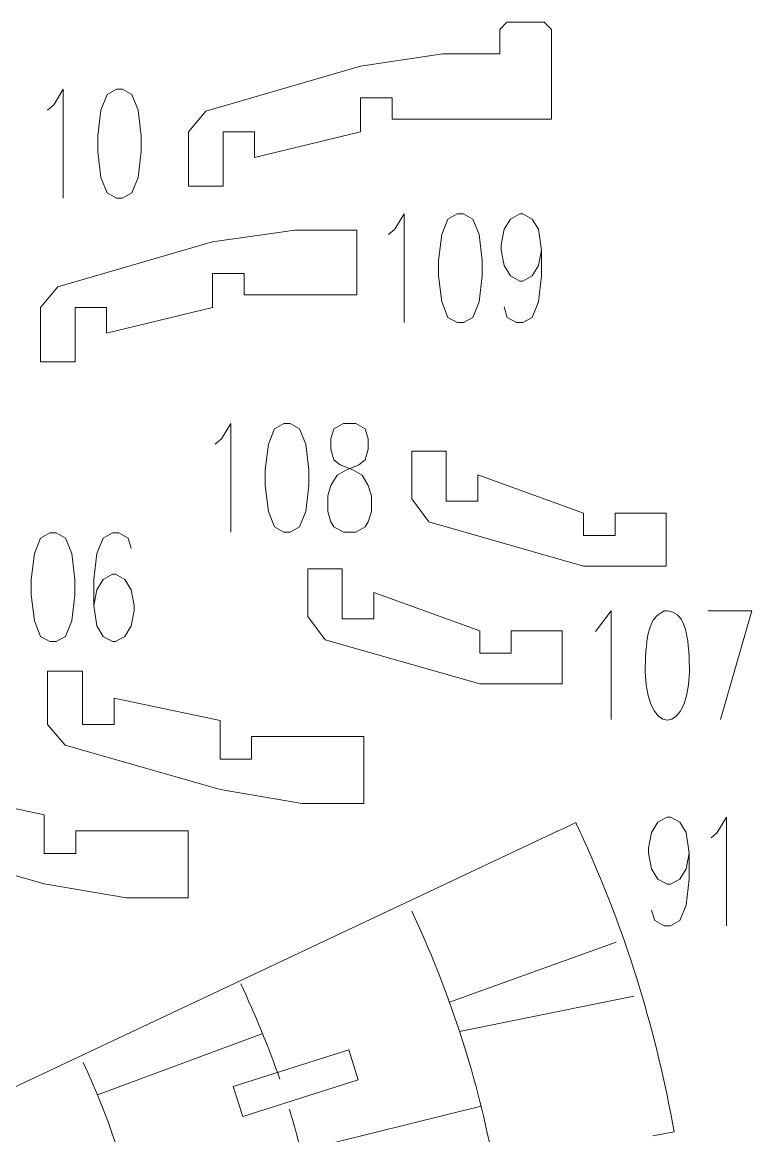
# Model space of a CAD drawing. Header units: millimetres. Extents: x -182 to 179, y -139 to 136.
# Drawn here: x 102.7 to 179.1, y 16 to 132.7 of the extents above; entities that cross this region are included whole.
import ezdxf

# ---------------------------------------------------------------- set-up
doc = ezdxf.new("R2010")
doc.units = ezdxf.units.MM
doc.header["$MEASUREMENT"] = 0
doc.layers.add('Layer 1', color=7, linetype='Continuous')

msp = doc.modelspace()

# ---------------------------------------------------------------- linework, layer by layer
at = {"layer": 'Layer 1', "lineweight": 9}
for points, knots in [([(127.0216, 119.8741), (127.0216, 119.8741), (127.0216, 121.2255), (127.0216, 121.2255), (127.0216, 121.2255), (127.0216, 121.2255), (123.7196, 121.2255), (123.7196, 121.2255), (123.7196, 121.2255), (123.7196, 121.2255), (123.7196, 117.5428), (123.7196, 117.5428), (123.7196, 117.5428), (123.7196, 117.5428), (123.7196, 115.5383), (123.7196, 115.5383), (123.7196, 115.5383), (123.7196, 115.5383), (120.0759, 115.5383), (120.0759, 115.5383), (120.0759, 115.5383), (120.0759, 115.5383), (120.0759, 121.2255), (120.0759, 121.2255), (120.0759, 121.2255), (120.0759, 121.2255), (121.9094, 123.3878), (121.9094, 123.3878), (121.9094, 123.3878), (121.9094, 123.3878), (138.1212, 128.1169), (138.1212, 128.1169), (138.1212, 128.1169), (138.1212, 128.1169), (146.7576, 129.4159), (146.7576, 129.4159), (146.7576, 129.4159), (146.7576, 129.4159), (152.7058, 129.4159), (152.7058, 129.4159), (152.7058, 129.4159), (152.7058, 129.4159), (152.7058, 131.9559), (152.7058, 131.9559), (152.7058, 131.9559), (152.7058, 131.9559), (153.4678, 132.7179), (153.4678, 132.7179), (153.4678, 132.7179), (153.4678, 132.7179), (157.3621, 132.7179), (157.3621, 132.7179), (157.3621, 132.7179), (157.3621, 132.7179), (158.1241, 131.9559), (158.1241, 131.9559), (158.1241, 131.9559), (158.1241, 131.9559), (158.1241, 127.1073), (158.1241, 127.1073)], [0, 0, 0, 0, 0.0625, 0.0625, 0.0625, 0.0625, 0.125, 0.125, 0.125, 0.125, 0.1875, 0.1875, 0.1875, 0.1875, 0.25, 0.25, 0.25, 0.25, 0.3125, 0.3125, 0.3125, 0.3125, 0.375, 0.375, 0.375, 0.375, 0.4375, 0.4375, 0.4375, 0.4375, 0.5, 0.5, 0.5, 0.5, 0.5625, 0.5625, 0.5625, 0.5625, 0.625, 0.625, 0.625, 0.625, 0.6875, 0.6875, 0.6875, 0.6875, 0.75, 0.75, 0.75, 0.75, 0.8125, 0.8125, 0.8125, 0.8125, 0.875, 0.875, 0.875, 0.875, 1, 1, 1, 1]), ([(158.1241, 126.5451), (158.1241, 126.5451), (158.1241, 123.8717), (158.1241, 123.8717), (158.1241, 123.8717), (158.1241, 123.8717), (158.1241, 122.5434), (158.1241, 122.5434), (158.1241, 122.5434), (158.1241, 122.5434), (141.4231, 122.5434), (141.4231, 122.5434), (141.4231, 122.5434), (141.4231, 122.5434), (141.4231, 124.8002), (141.4231, 124.8002), (141.4231, 124.8002), (141.4231, 124.8002), (138.1212, 124.8002), (138.1212, 124.8002), (138.1212, 124.8002), (138.1212, 124.8002), (138.1212, 121.2255), (138.1212, 121.2255), (138.1212, 121.2255), (138.1212, 121.2255), (127.0216, 118.5227), (127.0216, 118.5227), (127.0216, 118.5227), (127.0216, 118.5227), (127.0216, 119.3119), (127.0216, 119.3119)], [0, 0, 0, 0, 0.11111111, 0.11111111, 0.11111111, 0.11111111, 0.22222222, 0.22222222, 0.22222222, 0.22222222, 0.33333333, 0.33333333, 0.33333333, 0.33333333, 0.44444444, 0.44444444, 0.44444444, 0.44444444, 0.55555556, 0.55555556, 0.55555556, 0.55555556, 0.66666667, 0.66666667, 0.66666667, 0.66666667, 0.77777778, 0.77777778, 0.77777778, 0.77777778, 1, 1, 1, 1]), ([(137.7189, 109.2706), (137.7189, 109.2706), (137.7189, 110.9182), (137.7189, 110.9182), (137.7189, 110.9182), (137.7189, 110.9182), (131.2419, 110.9182), (131.2419, 110.9182), (131.2419, 110.9182), (131.2419, 110.9182), (122.6054, 109.6976), (122.6054, 109.6976), (122.6054, 109.6976), (122.6054, 109.6976), (106.3937, 104.9685), (106.3937, 104.9685), (106.3937, 104.9685), (106.3937, 104.9685), (104.5601, 102.8061), (104.5601, 102.8061), (104.5601, 102.8061), (104.5601, 102.8061), (104.5601, 97.119), (104.5601, 97.119), (104.5601, 97.119), (104.5601, 97.119), (108.2038, 97.119), (108.2038, 97.119), (108.2038, 97.119), (108.2038, 97.119), (108.2038, 101.5861), (108.2038, 101.5861), (108.2038, 101.5861), (108.2038, 101.5861), (108.2038, 102.8061), (108.2038, 102.8061), (108.2038, 102.8061), (108.2038, 102.8061), (111.5058, 102.8061), (111.5058, 102.8061), (111.5058, 102.8061), (111.5058, 102.8061), (111.5058, 102.3241), (111.5058, 102.3241)], [0, 0, 0, 0, 0.08333333, 0.08333333, 0.08333333, 0.08333333, 0.16666667, 0.16666667, 0.16666667, 0.16666667, 0.25, 0.25, 0.25, 0.25, 0.33333333, 0.33333333, 0.33333333, 0.33333333, 0.41666667, 0.41666667, 0.41666667, 0.41666667, 0.5, 0.5, 0.5, 0.5, 0.58333333, 0.58333333, 0.58333333, 0.58333333, 0.66666667, 0.66666667, 0.66666667, 0.66666667, 0.75, 0.75, 0.75, 0.75, 0.83333333, 0.83333333, 0.83333333, 0.83333333, 1, 1, 1, 1]), ([(111.5058, 101.7619), (111.5058, 101.7619), (111.5058, 100.1034), (111.5058, 100.1034), (111.5058, 100.1034), (111.5058, 100.1034), (122.6054, 102.8061), (122.6054, 102.8061), (122.6054, 102.8061), (122.6054, 102.8061), (122.6054, 106.3809), (122.6054, 106.3809), (122.6054, 106.3809), (122.6054, 106.3809), (125.9074, 106.3809), (125.9074, 106.3809), (125.9074, 106.3809), (125.9074, 106.3809), (125.9074, 104.1241), (125.9074, 104.1241), (125.9074, 104.1241), (125.9074, 104.1241), (137.7189, 104.1241), (137.7189, 104.1241), (137.7189, 104.1241), (137.7189, 104.1241), (137.7189, 108.7084), (137.7189, 108.7084)], [0, 0, 0, 0, 0.125, 0.125, 0.125, 0.125, 0.25, 0.25, 0.25, 0.25, 0.375, 0.375, 0.375, 0.375, 0.5, 0.5, 0.5, 0.5, 0.625, 0.625, 0.625, 0.625, 0.75, 0.75, 0.75, 0.75, 1, 1, 1, 1]), ([(170.1598, 77.9891), (170.1598, 77.9891), (170.1598, 75.6787), (170.1598, 75.6787), (170.1598, 75.6787), (170.1598, 75.6787), (161.503, 75.6787), (161.503, 75.6787), (161.503, 75.6787), (161.503, 75.6787), (145.2892, 80.315), (145.2892, 80.315), (145.2892, 80.315), (145.2892, 80.315), (143.4901, 82.7521), (143.4901, 82.7521), (143.4901, 82.7521), (143.4901, 82.7521), (143.4901, 87.7405), (143.4901, 87.7405), (143.4901, 87.7405), (143.4901, 87.7405), (147.1014, 87.7405), (147.1014, 87.7405), (147.1014, 87.7405), (147.1014, 87.7405), (147.1014, 84.1571), (147.1014, 84.1571), (147.1014, 84.1571), (147.1014, 84.1571), (147.1014, 82.5047), (147.1014, 82.5047), (147.1014, 82.5047), (147.1014, 82.5047), (150.4033, 82.5047), (150.4033, 82.5047), (150.4033, 82.5047), (150.4033, 82.5047), (150.4033, 83.1738), (150.4033, 83.1738)], [0, 0, 0, 0, 0.09090909, 0.09090909, 0.09090909, 0.09090909, 0.18181818, 0.18181818, 0.18181818, 0.18181818, 0.27272727, 0.27272727, 0.27272727, 0.27272727, 0.36363636, 0.36363636, 0.36363636, 0.36363636, 0.45454545, 0.45454545, 0.45454545, 0.45454545, 0.54545455, 0.54545455, 0.54545455, 0.54545455, 0.63636364, 0.63636364, 0.63636364, 0.63636364, 0.72727273, 0.72727273, 0.72727273, 0.72727273, 0.81818182, 0.81818182, 0.81818182, 0.81818182, 1, 1, 1, 1]), ([(150.4033, 83.736), (150.4033, 83.736), (150.4033, 85.2657), (150.4033, 85.2657), (150.4033, 85.2657), (150.4033, 85.2657), (161.503, 81.2373), (161.503, 81.2373), (161.503, 81.2373), (161.503, 81.2373), (161.503, 78.9039), (161.503, 78.9039), (161.503, 78.9039), (161.503, 78.9039), (164.8049, 78.9039), (164.8049, 78.9039), (164.8049, 78.9039), (164.8049, 78.9039), (164.8049, 81.2373), (164.8049, 81.2373), (164.8049, 81.2373), (164.8049, 81.2373), (170.1598, 81.2373), (170.1598, 81.2373), (170.1598, 81.2373), (170.1598, 81.2373), (170.1598, 78.5513), (170.1598, 78.5513)], [0, 0, 0, 0, 0.125, 0.125, 0.125, 0.125, 0.25, 0.25, 0.25, 0.25, 0.375, 0.375, 0.375, 0.375, 0.5, 0.5, 0.5, 0.5, 0.625, 0.625, 0.625, 0.625, 0.75, 0.75, 0.75, 0.75, 1, 1, 1, 1]), ([(139.5117, 70.9747), (139.5117, 70.9747), (139.5117, 70.1564), (139.5117, 70.1564), (139.5117, 70.1564), (139.5117, 70.1564), (136.2097, 70.1564), (136.2097, 70.1564), (136.2097, 70.1564), (136.2097, 70.1564), (136.2097, 72.4932), (136.2097, 72.4932), (136.2097, 72.4932), (136.2097, 72.4932), (136.2097, 75.3922), (136.2097, 75.3922), (136.2097, 75.3922), (136.2097, 75.3922), (132.5984, 75.3922), (132.5984, 75.3922), (132.5984, 75.3922), (132.5984, 75.3922), (132.5984, 70.4038), (132.5984, 70.4038), (132.5984, 70.4038), (132.5984, 70.4038), (134.3974, 67.9666), (134.3974, 67.9666), (134.3974, 67.9666), (134.3974, 67.9666), (150.6114, 63.3302), (150.6114, 63.3302), (150.6114, 63.3302), (150.6114, 63.3302), (150.6114, 63.3518), (150.6114, 63.3518), (150.6114, 63.3518), (150.6114, 63.3518), (153.9134, 63.3518), (153.9134, 63.3518), (153.9134, 63.3518), (153.9134, 63.3518), (153.9134, 63.3302), (153.9134, 63.3302), (153.9134, 63.3302), (153.9134, 63.3302), (159.2682, 63.3302), (159.2682, 63.3302), (159.2682, 63.3302), (159.2682, 63.3302), (159.2682, 65.5044), (159.2682, 65.5044)], [0, 0, 0, 0, 0.07142857, 0.07142857, 0.07142857, 0.07142857, 0.14285714, 0.14285714, 0.14285714, 0.14285714, 0.21428571, 0.21428571, 0.21428571, 0.21428571, 0.28571429, 0.28571429, 0.28571429, 0.28571429, 0.35714286, 0.35714286, 0.35714286, 0.35714286, 0.42857143, 0.42857143, 0.42857143, 0.42857143, 0.5, 0.5, 0.5, 0.5, 0.57142857, 0.57142857, 0.57142857, 0.57142857, 0.64285714, 0.64285714, 0.64285714, 0.64285714, 0.71428571, 0.71428571, 0.71428571, 0.71428571, 0.78571429, 0.78571429, 0.78571429, 0.78571429, 0.85714286, 0.85714286, 0.85714286, 0.85714286, 1, 1, 1, 1]), ([(159.2682, 66.0666), (159.2682, 66.0666), (159.2682, 68.8888), (159.2682, 68.8888), (159.2682, 68.8888), (159.2682, 68.8888), (153.9134, 68.8888), (153.9134, 68.8888), (153.9134, 68.8888), (153.9134, 68.8888), (153.9134, 66.5548), (153.9134, 66.5548), (153.9134, 66.5548), (153.9134, 66.5548), (150.6114, 66.5548), (150.6114, 66.5548), (150.6114, 66.5548), (150.6114, 66.5548), (150.6114, 68.8888), (150.6114, 68.8888), (150.6114, 68.8888), (150.6114, 68.8888), (139.5117, 72.9174), (139.5117, 72.9174), (139.5117, 72.9174), (139.5117, 72.9174), (139.5117, 71.5369), (139.5117, 71.5369)], [0, 0, 0, 0, 0.125, 0.125, 0.125, 0.125, 0.25, 0.25, 0.25, 0.25, 0.375, 0.375, 0.375, 0.375, 0.5, 0.5, 0.5, 0.5, 0.625, 0.625, 0.625, 0.625, 0.75, 0.75, 0.75, 0.75, 1, 1, 1, 1]), ([(112.2886, 59.7408), (112.2886, 59.7408), (112.2886, 59.0633), (112.2886, 59.0633), (112.2886, 59.0633), (112.2886, 59.0633), (108.9867, 59.0633), (108.9867, 59.0633), (108.9867, 59.0633), (108.9867, 59.0633), (108.9867, 61.1897), (108.9867, 61.1897), (108.9867, 61.1897), (108.9867, 61.1897), (108.9867, 64.6583), (108.9867, 64.6583), (108.9867, 64.6583), (108.9867, 64.6583), (105.3196, 64.6583), (105.3196, 64.6583), (105.3196, 64.6583), (105.3196, 64.6583), (105.3196, 59.0633), (105.3196, 59.0633), (105.3196, 59.0633), (105.3196, 59.0633), (107.1532, 56.9098), (107.1532, 56.9098), (107.1532, 56.9098), (107.1532, 56.9098), (123.3883, 52.2569), (123.3883, 52.2569), (123.3883, 52.2569), (123.3883, 52.2569), (132.0021, 50.7827), (132.0021, 50.7827), (132.0021, 50.7827), (132.0021, 50.7827), (138.4791, 50.7827), (138.4791, 50.7827), (138.4791, 50.7827), (138.4791, 50.7827), (138.4791, 53.5994), (138.4791, 53.5994)], [0, 0, 0, 0, 0.08333333, 0.08333333, 0.08333333, 0.08333333, 0.16666667, 0.16666667, 0.16666667, 0.16666667, 0.25, 0.25, 0.25, 0.25, 0.33333333, 0.33333333, 0.33333333, 0.33333333, 0.41666667, 0.41666667, 0.41666667, 0.41666667, 0.5, 0.5, 0.5, 0.5, 0.58333333, 0.58333333, 0.58333333, 0.58333333, 0.66666667, 0.66666667, 0.66666667, 0.66666667, 0.75, 0.75, 0.75, 0.75, 0.83333333, 0.83333333, 0.83333333, 0.83333333, 1, 1, 1, 1]), ([(138.4791, 54.1616), (138.4791, 54.1616), (138.4791, 57.8154), (138.4791, 57.8154), (138.4791, 57.8154), (138.4791, 57.8154), (126.6902, 57.8154), (126.6902, 57.8154), (126.6902, 57.8154), (126.6902, 57.8154), (126.6902, 55.4332), (126.6902, 55.4332), (126.6902, 55.4332), (126.6902, 55.4332), (123.3883, 55.4332), (123.3883, 55.4332), (123.3883, 55.4332), (123.3883, 55.4332), (123.3883, 59.4824), (123.3883, 59.4824), (123.3883, 59.4824), (123.3883, 59.4824), (112.2886, 61.844), (112.2886, 61.844), (112.2886, 61.844), (112.2886, 61.844), (112.2886, 60.303), (112.2886, 60.303)], [0, 0, 0, 0, 0.125, 0.125, 0.125, 0.125, 0.25, 0.25, 0.25, 0.25, 0.375, 0.375, 0.375, 0.375, 0.5, 0.5, 0.5, 0.5, 0.625, 0.625, 0.625, 0.625, 0.75, 0.75, 0.75, 0.75, 1, 1, 1, 1]), ([(120.0571, 44.0914), (120.0571, 44.0914), (120.0571, 40.907), (120.0571, 40.907), (120.0571, 40.907), (120.0571, 40.907), (113.5801, 40.907), (113.5801, 40.907), (113.5801, 40.907), (113.5801, 40.907), (104.9663, 42.3812), (104.9663, 42.3812), (104.9663, 42.3812), (104.9663, 42.3812), (88.7312, 47.0342), (88.7312, 47.0342), (88.7312, 47.0342), (88.7312, 47.0342), (86.8976, 49.1876), (86.8976, 49.1876), (86.8976, 49.1876), (86.8976, 49.1876), (86.8976, 54.7826), (86.8976, 54.7826), (86.8976, 54.7826), (86.8976, 54.7826), (90.5647, 54.7826), (90.5647, 54.7826), (90.5647, 54.7826), (90.5647, 54.7826), (90.5647, 49.1876), (90.5647, 49.1876), (90.5647, 49.1876), (90.5647, 49.1876), (93.8666, 49.1876), (93.8666, 49.1876), (93.8666, 49.1876), (93.8666, 49.1876), (93.8666, 49.9288), (93.8666, 49.9288)], [0, 0, 0, 0, 0.09090909, 0.09090909, 0.09090909, 0.09090909, 0.18181818, 0.18181818, 0.18181818, 0.18181818, 0.27272727, 0.27272727, 0.27272727, 0.27272727, 0.36363636, 0.36363636, 0.36363636, 0.36363636, 0.45454545, 0.45454545, 0.45454545, 0.45454545, 0.54545455, 0.54545455, 0.54545455, 0.54545455, 0.63636364, 0.63636364, 0.63636364, 0.63636364, 0.72727273, 0.72727273, 0.72727273, 0.72727273, 0.81818182, 0.81818182, 0.81818182, 0.81818182, 1, 1, 1, 1]), ([(93.8666, 50.491), (93.8666, 50.491), (93.8666, 51.9683), (93.8666, 51.9683), (93.8666, 51.9683), (93.8666, 51.9683), (104.9663, 49.6067), (104.9663, 49.6067), (104.9663, 49.6067), (104.9663, 49.6067), (104.9663, 45.5576), (104.9663, 45.5576), (104.9663, 45.5576), (104.9663, 45.5576), (108.2682, 45.5576), (108.2682, 45.5576), (108.2682, 45.5576), (108.2682, 45.5576), (108.2682, 47.9397), (108.2682, 47.9397), (108.2682, 47.9397), (108.2682, 47.9397), (120.0571, 47.9397), (120.0571, 47.9397), (120.0571, 47.9397), (120.0571, 47.9397), (120.0571, 44.6536), (120.0571, 44.6536)], [0, 0, 0, 0, 0.125, 0.125, 0.125, 0.125, 0.25, 0.25, 0.25, 0.25, 0.375, 0.375, 0.375, 0.375, 0.5, 0.5, 0.5, 0.5, 0.625, 0.625, 0.625, 0.625, 0.75, 0.75, 0.75, 0.75, 1, 1, 1, 1]), ([(169.3062, 16.0509), (169.3062, 16.0509), (170.9847, 16.3465), (170.9847, 16.3465), (170.9847, 16.3465), (169.1832, 26.641), (166.1547, 36.5731), (161.91, 46.1161), (161.91, 46.1161), (161.5164, 46.9972), (161.0968, 47.9119), (160.6858, 48.7851), (160.6858, 48.7851), (160.6858, 48.7851), (159.4156, 48.1862), (159.4156, 48.1862)], [0, 0, 0, 0, 0.2, 0.2, 0.2, 0.2, 0.4, 0.4, 0.4, 0.4, 0.6, 0.6, 0.6, 0.6, 1, 1, 1, 1]), ([(137.8812, 21.8052), (137.8812, 21.8052), (125.7767, 17.9621), (125.7767, 17.9621), (125.7767, 17.9621), (125.7767, 17.9621), (124.7775, 21.1093), (124.7775, 21.1093), (124.7775, 21.1093), (124.7775, 21.1093), (136.882, 24.9524), (136.882, 24.9524), (136.882, 24.9524), (136.882, 24.9524), (137.8812, 21.8052), (137.8812, 21.8052)], [0, 0, 0, 0, 0.2, 0.2, 0.2, 0.2, 0.4, 0.4, 0.4, 0.4, 0.6, 0.6, 0.6, 0.6, 1, 1, 1, 1])]:
    msp.add_open_spline(points, degree=3, knots=knots, dxfattribs=at)
at = {"layer": 'Layer 1', "color": 1, "lineweight": 9}
for points in [[(158.1241, 126.5451), (158.1241, 126.5451), (158.1241, 127.1073), (158.1241, 127.1073)], [(127.0216, 119.3119), (127.0216, 119.3119), (127.0216, 119.8741), (127.0216, 119.8741)], [(137.7189, 108.7084), (137.7189, 108.7084), (137.7189, 109.2706), (137.7189, 109.2706)], [(111.5058, 101.7619), (111.5058, 101.7619), (111.5058, 102.3241), (111.5058, 102.3241)], [(150.4033, 83.1738), (150.4033, 83.1738), (150.4033, 83.736), (150.4033, 83.736)], [(170.1598, 77.9891), (170.1598, 77.9891), (170.1598, 78.5513), (170.1598, 78.5513)], [(139.5117, 70.9747), (139.5117, 70.9747), (139.5117, 71.5369), (139.5117, 71.5369)], [(159.2682, 65.5044), (159.2682, 65.5044), (159.2682, 66.0666), (159.2682, 66.0666)], [(112.2886, 59.7408), (112.2886, 59.7408), (112.2886, 60.303), (112.2886, 60.303)], [(138.4791, 53.5994), (138.4791, 53.5994), (138.4791, 54.1616), (138.4791, 54.1616)], [(158.907, 47.9465), (158.907, 47.9465), (159.4156, 48.1863), (159.4156, 48.1863)], [(120.0571, 44.0914), (120.0571, 44.0914), (120.0571, 44.6536), (120.0571, 44.6536)], [(142.8497, 40.376), (142.8497, 40.376), (143.3583, 40.6158), (143.3583, 40.6158)], [(143.4967, 39.4881), (147.3241, 31.3297), (150.1747, 22.6831), (151.9336, 13.7284)], [(125.5745, 31.8658), (127.02, 28.7949), (128.5458, 25.119), (129.6466, 21.8941)], [(109.0558, 23.6197), (111.6465, 18.1429), (113.5679, 12.3293), (114.7395, 6.3055)], [(130.6567, 18.7504), (131.5299, 15.8547), (132.262, 12.9077), (132.8466, 9.9192)], [(168.7525, 15.9535), (168.7525, 15.9535), (169.3063, 16.0509), (169.3063, 16.0509)]]:
    msp.add_open_spline(points, degree=3, dxfattribs=at)
for points, knots in [([(105.3208, 123.5052), (105.3208, 123.5052), (105.9787, 124.0589), (105.9787, 124.0589), (105.9787, 124.0589), (105.9787, 124.0589), (106.9606, 125.6874), (106.9606, 125.6874), (106.9606, 125.6874), (106.9606, 125.6874), (106.9606, 114.2879), (106.9606, 114.2879)], [0, 0, 0, 0, 0.25, 0.25, 0.25, 0.25, 0.5, 0.5, 0.5, 0.5, 1, 1, 1, 1]), ([(112.5284, 125.6874), (112.5284, 125.6874), (111.5464, 125.1337), (111.5464, 125.1337), (111.5464, 125.1337), (111.5464, 125.1337), (110.8885, 123.5052), (110.8885, 123.5052), (110.8885, 123.5052), (110.8885, 123.5052), (110.5645, 120.8019), (110.5645, 120.8019), (110.5645, 120.8019), (110.5645, 120.8019), (110.5645, 119.1733), (110.5645, 119.1733), (110.5645, 119.1733), (110.5645, 119.1733), (110.8885, 116.4537), (110.8885, 116.4537), (110.8885, 116.4537), (110.8885, 116.4537), (111.5464, 114.8253), (111.5464, 114.8253), (111.5464, 114.8253), (111.5464, 114.8253), (112.5284, 114.2879), (112.5284, 114.2879), (112.5284, 114.2879), (112.5284, 114.2879), (113.1765, 114.2879), (113.1765, 114.2879), (113.1765, 114.2879), (113.1765, 114.2879), (114.1585, 114.8253), (114.1585, 114.8253), (114.1585, 114.8253), (114.1585, 114.8253), (114.8164, 116.4537), (114.8164, 116.4537), (114.8164, 116.4537), (114.8164, 116.4537), (115.1404, 119.1733), (115.1404, 119.1733), (115.1404, 119.1733), (115.1404, 119.1733), (115.1404, 120.8019), (115.1404, 120.8019), (115.1404, 120.8019), (115.1404, 120.8019), (114.8164, 123.5052), (114.8164, 123.5052), (114.8164, 123.5052), (114.8164, 123.5052), (114.1585, 125.1337), (114.1585, 125.1337), (114.1585, 125.1337), (114.1585, 125.1337), (113.1765, 125.6874), (113.1765, 125.6874), (113.1765, 125.6874), (113.1765, 125.6874), (112.5284, 125.6874), (112.5284, 125.6874)], [0, 0, 0, 0, 0.05882353, 0.05882353, 0.05882353, 0.05882353, 0.11764706, 0.11764706, 0.11764706, 0.11764706, 0.17647059, 0.17647059, 0.17647059, 0.17647059, 0.23529412, 0.23529412, 0.23529412, 0.23529412, 0.29411765, 0.29411765, 0.29411765, 0.29411765, 0.35294118, 0.35294118, 0.35294118, 0.35294118, 0.41176471, 0.41176471, 0.41176471, 0.41176471, 0.47058824, 0.47058824, 0.47058824, 0.47058824, 0.52941176, 0.52941176, 0.52941176, 0.52941176, 0.58823529, 0.58823529, 0.58823529, 0.58823529, 0.64705882, 0.64705882, 0.64705882, 0.64705882, 0.70588235, 0.70588235, 0.70588235, 0.70588235, 0.76470588, 0.76470588, 0.76470588, 0.76470588, 0.82352941, 0.82352941, 0.82352941, 0.82352941, 0.88235294, 0.88235294, 0.88235294, 0.88235294, 1, 1, 1, 1]), ([(141.0616, 110.4524), (141.0616, 110.4524), (141.7195, 111.006), (141.7195, 111.006), (141.7195, 111.006), (141.7195, 111.006), (142.7015, 112.6345), (142.7015, 112.6345), (142.7015, 112.6345), (142.7015, 112.6345), (142.7015, 101.2351), (142.7015, 101.2351)], [0, 0, 0, 0, 0.25, 0.25, 0.25, 0.25, 0.5, 0.5, 0.5, 0.5, 1, 1, 1, 1]), ([(148.2594, 112.6345), (148.2594, 112.6345), (147.2774, 112.0809), (147.2774, 112.0809), (147.2774, 112.0809), (147.2774, 112.0809), (146.6293, 110.4524), (146.6293, 110.4524), (146.6293, 110.4524), (146.6293, 110.4524), (146.2955, 107.749), (146.2955, 107.749), (146.2955, 107.749), (146.2955, 107.749), (146.2955, 106.1206), (146.2955, 106.1206), (146.2955, 106.1206), (146.2955, 106.1206), (146.6293, 103.401), (146.6293, 103.401), (146.6293, 103.401), (146.6293, 103.401), (147.2774, 101.7725), (147.2774, 101.7725), (147.2774, 101.7725), (147.2774, 101.7725), (148.2594, 101.2351), (148.2594, 101.2351), (148.2594, 101.2351), (148.2594, 101.2351), (148.9173, 101.2351), (148.9173, 101.2351), (148.9173, 101.2351), (148.9173, 101.2351), (149.8993, 101.7725), (149.8993, 101.7725), (149.8993, 101.7725), (149.8993, 101.7725), (150.5572, 103.401), (150.5572, 103.401), (150.5572, 103.401), (150.5572, 103.401), (150.8812, 106.1206), (150.8812, 106.1206), (150.8812, 106.1206), (150.8812, 106.1206), (150.8812, 107.749), (150.8812, 107.749), (150.8812, 107.749), (150.8812, 107.749), (150.5572, 110.4524), (150.5572, 110.4524), (150.5572, 110.4524), (150.5572, 110.4524), (149.8993, 112.0809), (149.8993, 112.0809), (149.8993, 112.0809), (149.8993, 112.0809), (148.9173, 112.6345), (148.9173, 112.6345), (148.9173, 112.6345), (148.9173, 112.6345), (148.2594, 112.6345), (148.2594, 112.6345)], [0, 0, 0, 0, 0.05882353, 0.05882353, 0.05882353, 0.05882353, 0.11764706, 0.11764706, 0.11764706, 0.11764706, 0.17647059, 0.17647059, 0.17647059, 0.17647059, 0.23529412, 0.23529412, 0.23529412, 0.23529412, 0.29411765, 0.29411765, 0.29411765, 0.29411765, 0.35294118, 0.35294118, 0.35294118, 0.35294118, 0.41176471, 0.41176471, 0.41176471, 0.41176471, 0.47058824, 0.47058824, 0.47058824, 0.47058824, 0.52941176, 0.52941176, 0.52941176, 0.52941176, 0.58823529, 0.58823529, 0.58823529, 0.58823529, 0.64705882, 0.64705882, 0.64705882, 0.64705882, 0.70588235, 0.70588235, 0.70588235, 0.70588235, 0.76470588, 0.76470588, 0.76470588, 0.76470588, 0.82352941, 0.82352941, 0.82352941, 0.82352941, 0.88235294, 0.88235294, 0.88235294, 0.88235294, 1, 1, 1, 1]), ([(157.0971, 108.8239), (157.0971, 108.8239), (156.773, 107.1954), (156.773, 107.1954), (156.773, 107.1954), (156.773, 107.1954), (156.1151, 106.1206), (156.1151, 106.1206), (156.1151, 106.1206), (156.1151, 106.1206), (155.1332, 105.5669), (155.1332, 105.5669), (155.1332, 105.5669), (155.1332, 105.5669), (154.8091, 105.5669), (154.8091, 105.5669), (154.8091, 105.5669), (154.8091, 105.5669), (153.8271, 106.1206), (153.8271, 106.1206), (153.8271, 106.1206), (153.8271, 106.1206), (153.1693, 107.1954), (153.1693, 107.1954), (153.1693, 107.1954), (153.1693, 107.1954), (152.8452, 108.8239), (152.8452, 108.8239), (152.8452, 108.8239), (152.8452, 108.8239), (152.8452, 109.3775), (152.8452, 109.3775), (152.8452, 109.3775), (152.8452, 109.3775), (153.1693, 111.006), (153.1693, 111.006), (153.1693, 111.006), (153.1693, 111.006), (153.8271, 112.0809), (153.8271, 112.0809), (153.8271, 112.0809), (153.8271, 112.0809), (154.8091, 112.6345), (154.8091, 112.6345), (154.8091, 112.6345), (154.8091, 112.6345), (155.1332, 112.6345), (155.1332, 112.6345), (155.1332, 112.6345), (155.1332, 112.6345), (156.1151, 112.0809), (156.1151, 112.0809), (156.1151, 112.0809), (156.1151, 112.0809), (156.773, 111.006), (156.773, 111.006), (156.773, 111.006), (156.773, 111.006), (157.0971, 108.8239), (157.0971, 108.8239), (157.0971, 108.8239), (157.0971, 108.8239), (157.0971, 106.1206), (157.0971, 106.1206), (157.0971, 106.1206), (157.0971, 106.1206), (156.773, 103.401), (156.773, 103.401), (156.773, 103.401), (156.773, 103.401), (156.1151, 101.7725), (156.1151, 101.7725), (156.1151, 101.7725), (156.1151, 101.7725), (155.1332, 101.2351), (155.1332, 101.2351), (155.1332, 101.2351), (155.1332, 101.2351), (154.4851, 101.2351), (154.4851, 101.2351), (154.4851, 101.2351), (154.4851, 101.2351), (153.5031, 101.7725), (153.5031, 101.7725), (153.5031, 101.7725), (153.5031, 101.7725), (153.1693, 102.8636), (153.1693, 102.8636)], [0, 0, 0, 0, 0.04347826, 0.04347826, 0.04347826, 0.04347826, 0.08695652, 0.08695652, 0.08695652, 0.08695652, 0.13043478, 0.13043478, 0.13043478, 0.13043478, 0.17391304, 0.17391304, 0.17391304, 0.17391304, 0.2173913, 0.2173913, 0.2173913, 0.2173913, 0.26086957, 0.26086957, 0.26086957, 0.26086957, 0.30434783, 0.30434783, 0.30434783, 0.30434783, 0.34782609, 0.34782609, 0.34782609, 0.34782609, 0.39130435, 0.39130435, 0.39130435, 0.39130435, 0.43478261, 0.43478261, 0.43478261, 0.43478261, 0.47826087, 0.47826087, 0.47826087, 0.47826087, 0.52173913, 0.52173913, 0.52173913, 0.52173913, 0.56521739, 0.56521739, 0.56521739, 0.56521739, 0.60869565, 0.60869565, 0.60869565, 0.60869565, 0.65217391, 0.65217391, 0.65217391, 0.65217391, 0.69565217, 0.69565217, 0.69565217, 0.69565217, 0.73913043, 0.73913043, 0.73913043, 0.73913043, 0.7826087, 0.7826087, 0.7826087, 0.7826087, 0.82608696, 0.82608696, 0.82608696, 0.82608696, 0.86956522, 0.86956522, 0.86956522, 0.86956522, 0.91304348, 0.91304348, 0.91304348, 0.91304348, 1, 1, 1, 1]), ([(122.8937, 88.4715), (122.8937, 88.4715), (123.5516, 89.0252), (123.5516, 89.0252), (123.5516, 89.0252), (123.5516, 89.0252), (124.5336, 90.6537), (124.5336, 90.6537), (124.5336, 90.6537), (124.5336, 90.6537), (124.5336, 79.2542), (124.5336, 79.2542)], [0, 0, 0, 0, 0.25, 0.25, 0.25, 0.25, 0.5, 0.5, 0.5, 0.5, 1, 1, 1, 1]), ([(130.0915, 90.6537), (130.0915, 90.6537), (129.1095, 90.1), (129.1095, 90.1), (129.1095, 90.1), (129.1095, 90.1), (128.4614, 88.4715), (128.4614, 88.4715), (128.4614, 88.4715), (128.4614, 88.4715), (128.1276, 85.7682), (128.1276, 85.7682), (128.1276, 85.7682), (128.1276, 85.7682), (128.1276, 84.1397), (128.1276, 84.1397), (128.1276, 84.1397), (128.1276, 84.1397), (128.4614, 81.4201), (128.4614, 81.4201), (128.4614, 81.4201), (128.4614, 81.4201), (129.1095, 79.7916), (129.1095, 79.7916), (129.1095, 79.7916), (129.1095, 79.7916), (130.0915, 79.2542), (130.0915, 79.2542), (130.0915, 79.2542), (130.0915, 79.2542), (130.7494, 79.2542), (130.7494, 79.2542), (130.7494, 79.2542), (130.7494, 79.2542), (131.7314, 79.7916), (131.7314, 79.7916), (131.7314, 79.7916), (131.7314, 79.7916), (132.3893, 81.4201), (132.3893, 81.4201), (132.3893, 81.4201), (132.3893, 81.4201), (132.7133, 84.1397), (132.7133, 84.1397), (132.7133, 84.1397), (132.7133, 84.1397), (132.7133, 85.7682), (132.7133, 85.7682), (132.7133, 85.7682), (132.7133, 85.7682), (132.3893, 88.4715), (132.3893, 88.4715), (132.3893, 88.4715), (132.3893, 88.4715), (131.7314, 90.1), (131.7314, 90.1), (131.7314, 90.1), (131.7314, 90.1), (130.7494, 90.6537), (130.7494, 90.6537), (130.7494, 90.6537), (130.7494, 90.6537), (130.0915, 90.6537), (130.0915, 90.6537)], [0, 0, 0, 0, 0.05882353, 0.05882353, 0.05882353, 0.05882353, 0.11764706, 0.11764706, 0.11764706, 0.11764706, 0.17647059, 0.17647059, 0.17647059, 0.17647059, 0.23529412, 0.23529412, 0.23529412, 0.23529412, 0.29411765, 0.29411765, 0.29411765, 0.29411765, 0.35294118, 0.35294118, 0.35294118, 0.35294118, 0.41176471, 0.41176471, 0.41176471, 0.41176471, 0.47058824, 0.47058824, 0.47058824, 0.47058824, 0.52941176, 0.52941176, 0.52941176, 0.52941176, 0.58823529, 0.58823529, 0.58823529, 0.58823529, 0.64705882, 0.64705882, 0.64705882, 0.64705882, 0.70588235, 0.70588235, 0.70588235, 0.70588235, 0.76470588, 0.76470588, 0.76470588, 0.76470588, 0.82352941, 0.82352941, 0.82352941, 0.82352941, 0.88235294, 0.88235294, 0.88235294, 0.88235294, 1, 1, 1, 1]), ([(136.3172, 90.6537), (136.3172, 90.6537), (135.3352, 90.1), (135.3352, 90.1), (135.3352, 90.1), (135.3352, 90.1), (135.0014, 89.0252), (135.0014, 89.0252), (135.0014, 89.0252), (135.0014, 89.0252), (135.0014, 87.9341), (135.0014, 87.9341), (135.0014, 87.9341), (135.0014, 87.9341), (135.3352, 86.843), (135.3352, 86.843), (135.3352, 86.843), (135.3352, 86.843), (135.9833, 86.3056), (135.9833, 86.3056), (135.9833, 86.3056), (135.9833, 86.3056), (137.2991, 85.7682), (137.2991, 85.7682), (137.2991, 85.7682), (137.2991, 85.7682), (138.2811, 85.2145), (138.2811, 85.2145), (138.2811, 85.2145), (138.2811, 85.2145), (138.9292, 84.1397), (138.9292, 84.1397), (138.9292, 84.1397), (138.9292, 84.1397), (139.2631, 83.0486), (139.2631, 83.0486), (139.2631, 83.0486), (139.2631, 83.0486), (139.2631, 81.4201), (139.2631, 81.4201), (139.2631, 81.4201), (139.2631, 81.4201), (138.9292, 80.329), (138.9292, 80.329), (138.9292, 80.329), (138.9292, 80.329), (138.6051, 79.7916), (138.6051, 79.7916), (138.6051, 79.7916), (138.6051, 79.7916), (137.6232, 79.2542), (137.6232, 79.2542), (137.6232, 79.2542), (137.6232, 79.2542), (136.3172, 79.2542), (136.3172, 79.2542), (136.3172, 79.2542), (136.3172, 79.2542), (135.3352, 79.7916), (135.3352, 79.7916), (135.3352, 79.7916), (135.3352, 79.7916), (135.0014, 80.329), (135.0014, 80.329), (135.0014, 80.329), (135.0014, 80.329), (134.6773, 81.4201), (134.6773, 81.4201), (134.6773, 81.4201), (134.6773, 81.4201), (134.6773, 83.0486), (134.6773, 83.0486), (134.6773, 83.0486), (134.6773, 83.0486), (135.0014, 84.1397), (135.0014, 84.1397), (135.0014, 84.1397), (135.0014, 84.1397), (135.6592, 85.2145), (135.6592, 85.2145), (135.6592, 85.2145), (135.6592, 85.2145), (136.6412, 85.7682), (136.6412, 85.7682), (136.6412, 85.7682), (136.6412, 85.7682), (137.9472, 86.3056), (137.9472, 86.3056), (137.9472, 86.3056), (137.9472, 86.3056), (138.6051, 86.843), (138.6051, 86.843), (138.6051, 86.843), (138.6051, 86.843), (138.9292, 87.9341), (138.9292, 87.9341), (138.9292, 87.9341), (138.9292, 87.9341), (138.9292, 89.0252), (138.9292, 89.0252), (138.9292, 89.0252), (138.9292, 89.0252), (138.6051, 90.1), (138.6051, 90.1), (138.6051, 90.1), (138.6051, 90.1), (137.6232, 90.6537), (137.6232, 90.6537), (137.6232, 90.6537), (137.6232, 90.6537), (136.3172, 90.6537), (136.3172, 90.6537)], [0, 0, 0, 0, 0.03448276, 0.03448276, 0.03448276, 0.03448276, 0.06896552, 0.06896552, 0.06896552, 0.06896552, 0.10344828, 0.10344828, 0.10344828, 0.10344828, 0.13793103, 0.13793103, 0.13793103, 0.13793103, 0.17241379, 0.17241379, 0.17241379, 0.17241379, 0.20689655, 0.20689655, 0.20689655, 0.20689655, 0.24137931, 0.24137931, 0.24137931, 0.24137931, 0.27586207, 0.27586207, 0.27586207, 0.27586207, 0.31034483, 0.31034483, 0.31034483, 0.31034483, 0.34482759, 0.34482759, 0.34482759, 0.34482759, 0.37931034, 0.37931034, 0.37931034, 0.37931034, 0.4137931, 0.4137931, 0.4137931, 0.4137931, 0.44827586, 0.44827586, 0.44827586, 0.44827586, 0.48275862, 0.48275862, 0.48275862, 0.48275862, 0.51724138, 0.51724138, 0.51724138, 0.51724138, 0.55172414, 0.55172414, 0.55172414, 0.55172414, 0.5862069, 0.5862069, 0.5862069, 0.5862069, 0.62068966, 0.62068966, 0.62068966, 0.62068966, 0.65517241, 0.65517241, 0.65517241, 0.65517241, 0.68965517, 0.68965517, 0.68965517, 0.68965517, 0.72413793, 0.72413793, 0.72413793, 0.72413793, 0.75862069, 0.75862069, 0.75862069, 0.75862069, 0.79310345, 0.79310345, 0.79310345, 0.79310345, 0.82758621, 0.82758621, 0.82758621, 0.82758621, 0.86206897, 0.86206897, 0.86206897, 0.86206897, 0.89655172, 0.89655172, 0.89655172, 0.89655172, 0.93103448, 0.93103448, 0.93103448, 0.93103448, 1, 1, 1, 1]), ([(105.559, 79.1781), (105.559, 79.1781), (104.577, 78.6244), (104.577, 78.6244), (104.577, 78.6244), (104.577, 78.6244), (103.9289, 76.9959), (103.9289, 76.9959), (103.9289, 76.9959), (103.9289, 76.9959), (103.5951, 74.2926), (103.5951, 74.2926), (103.5951, 74.2926), (103.5951, 74.2926), (103.5951, 72.6641), (103.5951, 72.6641), (103.5951, 72.6641), (103.5951, 72.6641), (103.9289, 69.9445), (103.9289, 69.9445), (103.9289, 69.9445), (103.9289, 69.9445), (104.577, 68.316), (104.577, 68.316), (104.577, 68.316), (104.577, 68.316), (105.559, 67.7786), (105.559, 67.7786), (105.559, 67.7786), (105.559, 67.7786), (106.2169, 67.7786), (106.2169, 67.7786), (106.2169, 67.7786), (106.2169, 67.7786), (107.1989, 68.316), (107.1989, 68.316), (107.1989, 68.316), (107.1989, 68.316), (107.8568, 69.9445), (107.8568, 69.9445), (107.8568, 69.9445), (107.8568, 69.9445), (108.1808, 72.6641), (108.1808, 72.6641), (108.1808, 72.6641), (108.1808, 72.6641), (108.1808, 74.2926), (108.1808, 74.2926), (108.1808, 74.2926), (108.1808, 74.2926), (107.8568, 76.9959), (107.8568, 76.9959), (107.8568, 76.9959), (107.8568, 76.9959), (107.1989, 78.6244), (107.1989, 78.6244), (107.1989, 78.6244), (107.1989, 78.6244), (106.2169, 79.1781), (106.2169, 79.1781), (106.2169, 79.1781), (106.2169, 79.1781), (105.559, 79.1781), (105.559, 79.1781)], [0, 0, 0, 0, 0.05882353, 0.05882353, 0.05882353, 0.05882353, 0.11764706, 0.11764706, 0.11764706, 0.11764706, 0.17647059, 0.17647059, 0.17647059, 0.17647059, 0.23529412, 0.23529412, 0.23529412, 0.23529412, 0.29411765, 0.29411765, 0.29411765, 0.29411765, 0.35294118, 0.35294118, 0.35294118, 0.35294118, 0.41176471, 0.41176471, 0.41176471, 0.41176471, 0.47058824, 0.47058824, 0.47058824, 0.47058824, 0.52941176, 0.52941176, 0.52941176, 0.52941176, 0.58823529, 0.58823529, 0.58823529, 0.58823529, 0.64705882, 0.64705882, 0.64705882, 0.64705882, 0.70588235, 0.70588235, 0.70588235, 0.70588235, 0.76470588, 0.76470588, 0.76470588, 0.76470588, 0.82352941, 0.82352941, 0.82352941, 0.82352941, 0.88235294, 0.88235294, 0.88235294, 0.88235294, 1, 1, 1, 1]), ([(114.0726, 77.5496), (114.0726, 77.5496), (113.7486, 78.6244), (113.7486, 78.6244), (113.7486, 78.6244), (113.7486, 78.6244), (112.7666, 79.1781), (112.7666, 79.1781), (112.7666, 79.1781), (112.7666, 79.1781), (112.1087, 79.1781), (112.1087, 79.1781), (112.1087, 79.1781), (112.1087, 79.1781), (111.1267, 78.6244), (111.1267, 78.6244), (111.1267, 78.6244), (111.1267, 78.6244), (110.4689, 76.9959), (110.4689, 76.9959), (110.4689, 76.9959), (110.4689, 76.9959), (110.1448, 74.2926), (110.1448, 74.2926), (110.1448, 74.2926), (110.1448, 74.2926), (110.1448, 71.573), (110.1448, 71.573), (110.1448, 71.573), (110.1448, 71.573), (110.4689, 69.4071), (110.4689, 69.4071), (110.4689, 69.4071), (110.4689, 69.4071), (111.1267, 68.316), (111.1267, 68.316), (111.1267, 68.316), (111.1267, 68.316), (112.1087, 67.7786), (112.1087, 67.7786), (112.1087, 67.7786), (112.1087, 67.7786), (112.4328, 67.7786), (112.4328, 67.7786), (112.4328, 67.7786), (112.4328, 67.7786), (113.4147, 68.316), (113.4147, 68.316), (113.4147, 68.316), (113.4147, 68.316), (114.0726, 69.4071), (114.0726, 69.4071), (114.0726, 69.4071), (114.0726, 69.4071), (114.3967, 71.0356), (114.3967, 71.0356), (114.3967, 71.0356), (114.3967, 71.0356), (114.3967, 71.573), (114.3967, 71.573), (114.3967, 71.573), (114.3967, 71.573), (114.0726, 73.2015), (114.0726, 73.2015), (114.0726, 73.2015), (114.0726, 73.2015), (113.4147, 74.2926), (113.4147, 74.2926), (113.4147, 74.2926), (113.4147, 74.2926), (112.4328, 74.83), (112.4328, 74.83), (112.4328, 74.83), (112.4328, 74.83), (112.1087, 74.83), (112.1087, 74.83), (112.1087, 74.83), (112.1087, 74.83), (111.1267, 74.2926), (111.1267, 74.2926), (111.1267, 74.2926), (111.1267, 74.2926), (110.4689, 73.2015), (110.4689, 73.2015), (110.4689, 73.2015), (110.4689, 73.2015), (110.1448, 71.573), (110.1448, 71.573)], [0, 0, 0, 0, 0.04347826, 0.04347826, 0.04347826, 0.04347826, 0.08695652, 0.08695652, 0.08695652, 0.08695652, 0.13043478, 0.13043478, 0.13043478, 0.13043478, 0.17391304, 0.17391304, 0.17391304, 0.17391304, 0.2173913, 0.2173913, 0.2173913, 0.2173913, 0.26086957, 0.26086957, 0.26086957, 0.26086957, 0.30434783, 0.30434783, 0.30434783, 0.30434783, 0.34782609, 0.34782609, 0.34782609, 0.34782609, 0.39130435, 0.39130435, 0.39130435, 0.39130435, 0.43478261, 0.43478261, 0.43478261, 0.43478261, 0.47826087, 0.47826087, 0.47826087, 0.47826087, 0.52173913, 0.52173913, 0.52173913, 0.52173913, 0.56521739, 0.56521739, 0.56521739, 0.56521739, 0.60869565, 0.60869565, 0.60869565, 0.60869565, 0.65217391, 0.65217391, 0.65217391, 0.65217391, 0.69565217, 0.69565217, 0.69565217, 0.69565217, 0.73913043, 0.73913043, 0.73913043, 0.73913043, 0.7826087, 0.7826087, 0.7826087, 0.7826087, 0.82608696, 0.82608696, 0.82608696, 0.82608696, 0.86956522, 0.86956522, 0.86956522, 0.86956522, 0.91304348, 0.91304348, 0.91304348, 0.91304348, 1, 1, 1, 1]), ([(162.7576, 68.8245), (162.7576, 68.8245), (164.3975, 71.0067), (164.3975, 71.0067), (164.3975, 71.0067), (164.3975, 71.0067), (164.3975, 59.6072), (164.3975, 59.6072)], [0, 0, 0, 0, 0.33333333, 0.33333333, 0.33333333, 0.33333333, 1, 1, 1, 1]), ([(169.9554, 71.0067), (168.6932, 70.295), (168.1994, 69.5238), (167.9915, 66.1212), (167.9915, 66.1212), (167.4573, 57.3812), (173.1012, 57.2938), (172.5772, 66.1212), (172.5772, 66.1212), (172.3732, 69.5586), (171.7861, 71.0067), (169.9554, 71.0067)], [0, 0, 0, 0, 0.25, 0.25, 0.25, 0.25, 0.5, 0.5, 0.5, 0.5, 1, 1, 1, 1]), ([(174.5412, 71.0067), (174.5412, 71.0067), (179.127, 71.0067), (179.127, 71.0067), (179.127, 71.0067), (179.127, 71.0067), (175.8472, 59.6072), (175.8472, 59.6072)], [0, 0, 0, 0, 0.33333333, 0.33333333, 0.33333333, 0.33333333, 1, 1, 1, 1]), ([(172.5623, 45.574), (172.5623, 45.574), (172.2383, 43.9455), (172.2383, 43.9455), (172.2383, 43.9455), (172.2383, 43.9455), (171.5803, 42.8544), (171.5803, 42.8544), (171.5803, 42.8544), (171.5803, 42.8544), (170.5984, 42.317), (170.5984, 42.317), (170.5984, 42.317), (170.5984, 42.317), (170.2743, 42.317), (170.2743, 42.317), (170.2743, 42.317), (170.2743, 42.317), (169.2924, 42.8544), (169.2924, 42.8544), (169.2924, 42.8544), (169.2924, 42.8544), (168.6344, 43.9455), (168.6344, 43.9455), (168.6344, 43.9455), (168.6344, 43.9455), (168.3104, 45.574), (168.3104, 45.574), (168.3104, 45.574), (168.3104, 45.574), (168.3104, 46.1114), (168.3104, 46.1114), (168.3104, 46.1114), (168.3104, 46.1114), (168.6344, 47.7399), (168.6344, 47.7399), (168.6344, 47.7399), (168.6344, 47.7399), (169.2924, 48.831), (169.2924, 48.831), (169.2924, 48.831), (169.2924, 48.831), (170.2743, 49.3684), (170.2743, 49.3684), (170.2743, 49.3684), (170.2743, 49.3684), (170.5984, 49.3684), (170.5984, 49.3684), (170.5984, 49.3684), (170.5984, 49.3684), (171.5803, 48.831), (171.5803, 48.831), (171.5803, 48.831), (171.5803, 48.831), (172.2383, 47.7399), (172.2383, 47.7399), (172.2383, 47.7399), (172.2383, 47.7399), (172.5623, 45.574), (172.5623, 45.574), (172.5623, 45.574), (172.5623, 45.574), (172.5623, 42.8544), (172.5623, 42.8544), (172.5623, 42.8544), (172.5623, 42.8544), (172.2383, 40.1348), (172.2383, 40.1348), (172.2383, 40.1348), (172.2383, 40.1348), (171.5803, 38.5064), (171.5803, 38.5064), (171.5803, 38.5064), (171.5803, 38.5064), (170.5984, 37.969), (170.5984, 37.969), (170.5984, 37.969), (170.5984, 37.969), (169.9503, 37.969), (169.9503, 37.969), (169.9503, 37.969), (169.9503, 37.969), (168.9683, 38.5064), (168.9683, 38.5064), (168.9683, 38.5064), (168.9683, 38.5064), (168.6344, 39.5975), (168.6344, 39.5975)], [0, 0, 0, 0, 0.04347826, 0.04347826, 0.04347826, 0.04347826, 0.08695652, 0.08695652, 0.08695652, 0.08695652, 0.13043478, 0.13043478, 0.13043478, 0.13043478, 0.17391304, 0.17391304, 0.17391304, 0.17391304, 0.2173913, 0.2173913, 0.2173913, 0.2173913, 0.26086957, 0.26086957, 0.26086957, 0.26086957, 0.30434783, 0.30434783, 0.30434783, 0.30434783, 0.34782609, 0.34782609, 0.34782609, 0.34782609, 0.39130435, 0.39130435, 0.39130435, 0.39130435, 0.43478261, 0.43478261, 0.43478261, 0.43478261, 0.47826087, 0.47826087, 0.47826087, 0.47826087, 0.52173913, 0.52173913, 0.52173913, 0.52173913, 0.56521739, 0.56521739, 0.56521739, 0.56521739, 0.60869565, 0.60869565, 0.60869565, 0.60869565, 0.65217391, 0.65217391, 0.65217391, 0.65217391, 0.69565217, 0.69565217, 0.69565217, 0.69565217, 0.73913043, 0.73913043, 0.73913043, 0.73913043, 0.7826087, 0.7826087, 0.7826087, 0.7826087, 0.82608696, 0.82608696, 0.82608696, 0.82608696, 0.86956522, 0.86956522, 0.86956522, 0.86956522, 0.91304348, 0.91304348, 0.91304348, 0.91304348, 1, 1, 1, 1]), ([(174.8601, 47.2025), (174.8601, 47.2025), (175.5082, 47.7399), (175.5082, 47.7399), (175.5082, 47.7399), (175.5082, 47.7399), (176.4902, 49.3684), (176.4902, 49.3684), (176.4902, 49.3684), (176.4902, 49.3684), (176.4902, 37.969), (176.4902, 37.969)], [0, 0, 0, 0, 0.25, 0.25, 0.25, 0.25, 0.5, 0.5, 0.5, 0.5, 1, 1, 1, 1])]:
    msp.add_open_spline(points, degree=3, knots=knots, dxfattribs=at)
at = {"layer": 'Layer 1', "lineweight": 9}
for points in [[(158.907, 47.9465), (158.907, 47.9465), (143.3583, 40.6158), (143.3583, 40.6158)], [(142.8497, 40.376), (142.8497, 40.376), (79.6611, 10.5847), (79.6611, 10.5847)]]:
    msp.add_open_spline(points, degree=3, dxfattribs=at)
at = {"layer": 'Layer 1', "color": 5, "lineweight": 9}
for points in [[(147.4375, 29.9665), (147.4375, 29.9665), (164.9103, 36.2364), (164.9103, 36.2364)], [(148.504, 26.8666), (148.504, 26.8666), (166.7864, 30.5971), (166.7864, 30.5971)], [(110.5515, 20.2403), (110.5515, 20.2403), (127.8657, 26.6726), (127.8657, 26.6726)], [(131.8617, 14.3621), (131.8617, 14.3621), (150.7514, 19.0498), (150.7514, 19.0498)]]:
    msp.add_open_spline(points, degree=3, dxfattribs=at)

doc.saveas('drawing.dxf')
